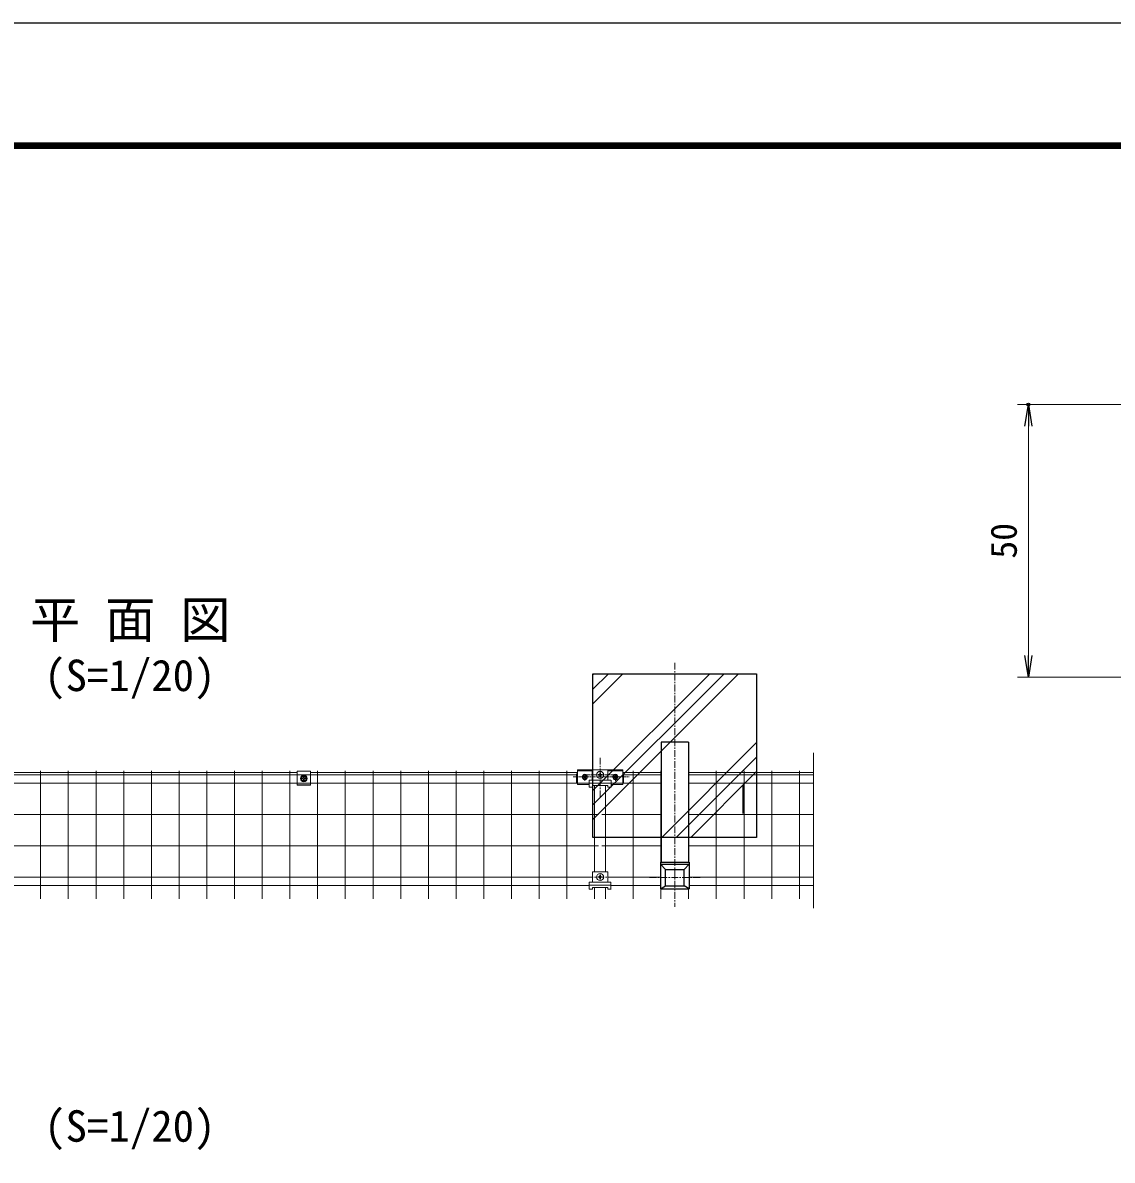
# Model space of a CAD drawing. Units: millimetres, scale not verified. Extents: x -4200 to 4200, y -2970 to 2970.
# Drawn here: x -2396 to -399, y 884 to 2970 of the extents above; entities that cross this region are included whole.
import ezdxf
from ezdxf.enums import TextEntityAlignment as Align

# ---------------------------------------------------------------- set-up
doc = ezdxf.new("R2010")
doc.units = ezdxf.units.MM
doc.header["$LTSCALE"] = 10
doc.header["$PDMODE"] = 32
doc.header["$PDSIZE"] = 5
doc.linetypes.add('USER1', pattern=[2, 1.25, -0.25, 0.25, -0.25])
doc.linetypes.add('USER3', pattern=[1.125, 0.75, -0.125, 0.125, -0.125])
for name, color, linetype, lineweight in [('0-0_D-STR-DIM', 7, 'Continuous', 13), ('0-1_0', 7, 'Continuous', 25), ('0-3_D-TTL-TXT', 7, 'Continuous', 25), ('0-4_D-STR1', 1, 'Continuous', 25), ('0-5_D-BMK', 2, 'USER1', 13), ('0-6_D-STR2', 7, 'Continuous', 9), ('0-7_D-TTL', 7, 'Continuous', 25), ('0-9_D-STR3', 3, 'Continuous', 13), ('0-C_D-DCR-HCH', 7, 'Continuous', 13), ('0-D_D-STR4', 7, 'Continuous', 25), ('0-E_D-STR5', 7, 'Continuous', 9)]:
    doc.layers.add(name, color=color, linetype=linetype, lineweight=lineweight)
doc.layers.add('0-2_DEFPOINTS', color=7, linetype='Continuous')
doc.styles.add('ＭＳ ゴシック', font='')
doc.styles.get('ＭＳ ゴシック').set_extended_font_data('MS Gothic')

# ---------------------------------------------------------------- blocks, each defined once
blk = doc.blocks.new('_OPEN')
at = {"layer": '0-1_0'}
blk.add_line((0, 0), (-10, 0), dxfattribs=at)
blk.add_lwpolyline([(-10, 1.667), (0, 0), (-10, -1.667)], dxfattribs=at)

msp = doc.modelspace()

# ---------------------------------------------------------------- linework, layer by layer
at = {"layer": '0-0_D-STR-DIM'}
for p, q in [((-312.52, 2269.99), (-572.97, 2269.99)), ((-552.97, 1809.99), (-552.97, 2229.99)), ((-312.52, 1769.99), (-572.97, 1769.99))]:
    msp.add_line(p, q, dxfattribs=at)
at = {"layer": '0-2_DEFPOINTS'}
msp.add_point((-552.97, 2269.99), dxfattribs=at)
at = {"layer": '0-4_D-STR1'}
for p, q in [((-1225.94, 1651.03), (-1225.94, 1430.57)), ((-1175.94, 1651.03), (-1225.94, 1651.03)), ((-1175.94, 1651.03), (-1175.94, 1430.57)), ((-1227.14, 1430.57), (-1174.74, 1430.57)), ((-1227.14, 1427.07), (-1174.74, 1427.07)), ((-1217.94, 1417.11), (-1227.14, 1427.07)), ((-1183.94, 1417.11), (-1174.74, 1427.07)), ((-1174.74, 1430.57), (-1174.74, 1381.69)), ((-1217.94, 1417.11), (-1183.94, 1417.11)), ((-1217.94, 1387.66), (-1217.94, 1417.11)), ((-1227.14, 1381.69), (-1217.94, 1387.66)), ((-1174.74, 1381.69), (-1183.94, 1387.66))]:
    msp.add_line(p, q, dxfattribs=at)
for points in [[(-1227.14, 1430.57), (-1227.14, 1381.69), (-1174.74, 1381.69)], [(-1217.94, 1387.66), (-1183.94, 1387.66), (-1183.94, 1417.11)]]:
    msp.add_lwpolyline(points, dxfattribs=at)
at = {"layer": '0-5_D-BMK'}
for p, q in [((-1200.94, 1796.26), (-1200.94, 1348.89)), ((-1337.96, 1549.91), (-1337.96, 1622.32)), ((-1365.96, 1579.85), (-1365.96, 1594.85)), ((-1309.96, 1579.85), (-1309.96, 1594.85)), ((-1362.95, 1403.47), (-1312.95, 1403.47)), ((-1247.28, 1402.38), (-1154.61, 1402.38))]:
    msp.add_line(p, q, dxfattribs=at)
at = {"layer": '0-5_D-BMK', "linetype": 'USER3'}
for p, q in [((-1387.29, 1586.98), (-1284.43, 1586.98)), ((-1362.95, 1590.81), (-1312.95, 1590.8))]:
    msp.add_line(p, q, dxfattribs=at)
at = {"layer": '0-6_D-STR2'}
msp.add_line((-946.6, 1631.33), (-946.6, 1346.65), dxfattribs=at)
at = {"layer": '0-7_D-TTL', "color": 2}
msp.add_lwpolyline([(-4200, 2970), (4200, 2970), (4200, -2970), (-4200, -2970)], close=True, dxfattribs=at)
at = {"layer": '0-7_D-TTL'}
for points in [[(-3930, 2750), (3930, 2750), (3930, -2750), (-3930, -2750)], [(-3927.5, 2747.5), (3927.5, 2747.5), (3927.5, -2747.5), (-3927.5, -2747.5)], [(-3925, 2745), (3925, 2745), (3925, -2745), (-3925, -2745)], [(-3922.5, 2742.5), (3922.5, 2742.5), (3922.5, -2742.5), (-3922.5, -2742.5)], [(-3920, 2740), (3920, 2740), (3920, -2740), (-3920, -2740)]]:
    msp.add_lwpolyline(points, close=True, dxfattribs=at)
at = {"layer": '0-9_D-STR3'}
for p, q in [((-1893.46, 1571.75), (-1893.46, 1597.91)), ((-1881.36, 1587.43), (-1881.38, 1586.14)), ((-1881.36, 1587.43), (-1880.57, 1587.43)), ((-1880.57, 1587.43), (-1880.54, 1586.14)), ((-1380.96, 1592.98), (-1380.96, 1575.6)), ((-1380.96, 1592.98), (-1379.46, 1592.98)), ((-1379.46, 1599.81), (-1379.46, 1572.9)), ((-1379.46, 1599.81), (-1352.46, 1599.81)), ((-1379.46, 1598.23), (-1352.46, 1598.23)), ((-1368.51, 1591.39), (-1371.06, 1586.98)), ((-1368.51, 1582.57), (-1371.06, 1586.98)), ((-1368.79, 1589.1), (-1367.37, 1587.69)), ((-1368.79, 1584.86), (-1367.37, 1586.27)), ((-1363.41, 1591.39), (-1368.51, 1591.39)), ((-1368.08, 1589.81), (-1366.67, 1588.39)), ((-1368.08, 1584.15), (-1366.67, 1585.57)), ((-1363.84, 1589.81), (-1365.25, 1588.39)), ((-1363.84, 1584.15), (-1365.25, 1585.57)), ((-1363.13, 1589.1), (-1364.55, 1587.69)), ((-1363.13, 1584.86), (-1364.55, 1586.27)), ((-1363.41, 1591.39), (-1360.86, 1586.98)), ((-1363.41, 1582.57), (-1360.86, 1586.98)), ((-1352.46, 1599.81), (-1352.46, 1581.31)), ((-1351.95, 1597.23), (-1352.46, 1597.23)), ((-1352.46, 1592.98), (-1351.95, 1592.98)), ((-1351.95, 1581.31), (-1351.95, 1600.31)), ((-1351.95, 1600.31), (-1323.95, 1600.3)), ((-1341.42, 1591.31), (-1339.42, 1591.31)), ((-1341.42, 1590.31), (-1339.42, 1590.31)), ((-1338.42, 1594.31), (-1338.42, 1592.31)), ((-1338.42, 1587.31), (-1338.42, 1589.31)), ((-1337.42, 1594.3), (-1337.42, 1592.3)), ((-1337.42, 1587.3), (-1337.42, 1589.3)), ((-1334.42, 1591.3), (-1336.42, 1591.3)), ((-1334.42, 1590.3), (-1336.42, 1590.3)), ((-1334.39, 1591.31), (-1336.39, 1591.31)), ((-1334.39, 1590.31), (-1336.39, 1590.31)), ((-1323.92, 1581.31), (-1323.92, 1600.31)), ((-1323.46, 1597.23), (-1323.92, 1597.23)), ((-1323.92, 1592.98), (-1323.46, 1592.98)), ((-1323.46, 1599.81), (-1296.46, 1599.81)), ((-1323.46, 1599.81), (-1323.46, 1581.3)), ((-1323.46, 1598.23), (-1296.46, 1598.23)), ((-1312.51, 1591.39), (-1315.06, 1586.98)), ((-1312.51, 1582.57), (-1315.06, 1586.98)), ((-1312.79, 1589.1), (-1311.37, 1587.69)), ((-1312.79, 1584.86), (-1311.37, 1586.27)), ((-1307.41, 1591.39), (-1312.51, 1591.39)), ((-1312.08, 1589.81), (-1310.67, 1588.39)), ((-1312.08, 1584.15), (-1310.67, 1585.57)), ((-1307.84, 1589.81), (-1309.25, 1588.39)), ((-1307.84, 1584.15), (-1309.25, 1585.57)), ((-1307.13, 1589.1), (-1308.55, 1587.69)), ((-1307.13, 1584.86), (-1308.55, 1586.27)), ((-1307.41, 1591.39), (-1304.86, 1586.98)), ((-1307.41, 1582.57), (-1304.86, 1586.98)), ((-1296.46, 1599.81), (-1296.46, 1572.9)), ((-1296.46, 1592.98), (-1294.96, 1592.98)), ((-1294.96, 1575.6), (-1294.96, 1592.98)), ((-1868.46, 1572.67), (-1893.46, 1572.67)), ((-1868.46, 1571.75), (-1893.46, 1571.75)), ((-1882.81, 1584.7), (-1884.11, 1584.68)), ((-1884.11, 1584.68), (-1884.11, 1583.89)), ((-1882.81, 1583.87), (-1884.11, 1583.89)), ((-1881.36, 1581.13), (-1881.38, 1582.43)), ((-1881.36, 1581.13), (-1880.57, 1581.13)), ((-1880.57, 1581.13), (-1880.54, 1582.43)), ((-1879.11, 1583.87), (-1877.81, 1583.89)), ((-1380.96, 1579.73), (-1379.46, 1579.73)), ((-1380.96, 1575.6), (-1379.46, 1575.6)), ((-1379.46, 1572.9), (-1357.95, 1572.9)), ((-1363.41, 1582.57), (-1368.51, 1582.57)), ((-1357.95, 1568.51), (-1357.95, 1581.31)), ((-1357.95, 1581.31), (-1317.95, 1581.3)), ((-1357.95, 1575.81), (-1317.95, 1575.8)), ((-1357.95, 1568.51), (-1351.95, 1568.51)), ((-1351.95, 1568.51), (-1351.95, 1571.41)), ((-1351.95, 1571.41), (-1323.95, 1571.4)), ((-1323.95, 1568.5), (-1317.95, 1568.5)), ((-1323.92, 1568.51), (-1323.92, 1571.41)), ((-1317.92, 1572.9), (-1296.46, 1572.9)), ((-1307.41, 1582.57), (-1312.51, 1582.57)), ((-1296.46, 1579.73), (-1294.96, 1579.73)), ((-1296.46, 1575.6), (-1294.96, 1575.6)), ((-1351.95, 1393.97), (-1351.95, 1412.97)), ((-1351.95, 1412.97), (-1323.95, 1412.97)), ((-1341.42, 1403.97), (-1339.42, 1403.97)), ((-1341.42, 1402.97), (-1339.42, 1402.97)), ((-1338.42, 1406.97), (-1338.42, 1404.97)), ((-1338.42, 1399.97), (-1338.42, 1401.97)), ((-1337.42, 1406.97), (-1337.42, 1404.97)), ((-1337.42, 1399.97), (-1337.42, 1401.97)), ((-1334.42, 1403.97), (-1336.42, 1403.97)), ((-1334.39, 1402.97), (-1336.39, 1402.97)), ((-1323.95, 1393.97), (-1323.95, 1412.97)), ((-1357.95, 1381.17), (-1357.95, 1393.97)), ((-1357.95, 1393.97), (-1317.95, 1393.97)), ((-1357.95, 1388.47), (-1317.95, 1388.47)), ((-1357.95, 1381.17), (-1351.95, 1381.17)), ((-1351.95, 1381.17), (-1351.95, 1384.07)), ((-1351.95, 1384.07), (-1323.95, 1384.07)), ((-1323.95, 1381.17), (-1323.95, 1384.07)), ((-1323.95, 1381.17), (-1317.95, 1381.17)), ((-1323.92, 1381.17), (-1317.92, 1381.17)), ((-1317.95, 1381.17), (-1317.95, 1393.97))]:
    msp.add_line(p, q, dxfattribs=at)
for points in [[(-1868.46, 1571.75), (-1868.46, 1597.91), (-1893.46, 1597.91)], [(-1879.11, 1584.7), (-1877.81, 1584.68), (-1877.81, 1583.89)], [(-1323.92, 1568.51), (-1317.92, 1568.51), (-1317.92, 1581.31)]]:
    msp.add_lwpolyline(points, dxfattribs=at)
msp.add_lwpolyline([(-1880.96, 1578.53), (-1875.98, 1581.41), (-1875.98, 1587.16), (-1880.96, 1590.03), (-1885.94, 1587.16), (-1885.94, 1581.41)], close=True, dxfattribs=at)
for centre, radius in [((-1880.96, 1584.28), 6.25), ((-1880.96, 1584.28), 4.39), ((-1365.96, 1586.98), 4.41), ((-1337.92, 1590.81), 6.5), ((-1309.96, 1586.98), 4.41), ((-1337.92, 1403.47), 6.5)]:
    msp.add_circle(centre, radius, dxfattribs=at)
for centre, radius, start, end in [((-1882.87, 1586.19), 1.49, 270, 0), ((-1879.06, 1586.19), 1.49, 180, 270), ((-1368.43, 1589.46), 0.5, 44.99953, 224.99952), ((-1365.96, 1588.23), 3.75, 57.53826, 122.46174), ((-1368.08, 1586.98), 1, 314.99999, 45), ((-1365.96, 1589.1), 1, 225.00001, 314.99999), ((-1365.96, 1584.86), 1, 45, 135), ((-1363.84, 1586.98), 1, 135, 225.00001), ((-1363.48, 1589.46), 0.5, 315, 135), ((-1341.42, 1590.81), 0.5, 89.9981, 269.99809), ((-1339.42, 1592.31), 1, 269.9981, 359.9981), ((-1339.42, 1589.31), 1, 359.99809, 89.9981), ((-1337.92, 1594.31), 0.5, 359.99809, 179.99808), ((-1337.92, 1587.31), 0.5, 179.99811, 359.9981), ((-1336.42, 1592.3), 1, 179.9981, 269.9981), ((-1336.42, 1589.3), 1, 89.9981, 179.9981), ((-1334.42, 1590.8), 0.5, 269.99765, 89.99761), ((-1312.43, 1589.46), 0.5, 44.99953, 224.99952), ((-1309.96, 1588.23), 3.75, 57.53826, 122.46174), ((-1312.08, 1586.98), 1, 314.99999, 45), ((-1309.96, 1589.1), 1, 225.00001, 314.99999), ((-1309.96, 1584.86), 1, 45, 135), ((-1307.84, 1586.98), 1, 135, 225.00001), ((-1307.48, 1589.46), 0.5, 315, 135), ((-1882.87, 1582.38), 1.49, 0, 90), ((-1879.06, 1582.38), 1.49, 90, 180), ((-1368.43, 1584.51), 0.5, 135, 314.99998), ((-1365.96, 1585.73), 3.75, 237.53826, 302.46174), ((-1363.48, 1584.51), 0.5, 225.00001, 44.99999), ((-1312.43, 1584.51), 0.5, 135, 314.99998), ((-1309.96, 1585.73), 3.75, 237.53826, 302.46174), ((-1307.48, 1584.51), 0.5, 225.00001, 44.99999), ((-1341.42, 1403.47), 0.5, 89.9981, 269.99809), ((-1339.42, 1404.97), 1, 269.9981, 359.9981), ((-1339.42, 1401.97), 1, 359.99809, 89.9981), ((-1337.92, 1406.97), 0.5, 359.99809, 179.99808), ((-1337.92, 1399.97), 0.5, 179.99811, 359.9981), ((-1336.42, 1404.97), 1, 179.9981, 269.9981), ((-1336.42, 1401.97), 1, 89.9981, 179.9981), ((-1334.42, 1403.47), 0.5, 269.99765, 89.99761)]:
    msp.add_arc(centre, radius, start, end, dxfattribs=at)
at = {"layer": '0-C_D-DCR-HCH'}
for p, q in [((-1350.94, 1721.22), (-1296.13, 1776.03)), ((-1350.94, 1509.09), (-1084, 1776.03)), ((-1350.94, 1747.74), (-1322.65, 1776.03)), ((-1350.94, 1535.61), (-1110.51, 1776.03)), ((-1350.94, 1774.26), (-1349.16, 1776.03)), ((-1350.94, 1562.12), (-1137.03, 1776.03)), ((-1224.9, 1476.03), (-1050.94, 1649.99)), ((-1198.38, 1476.03), (-1050.94, 1623.48)), ((-1171.87, 1476.03), (-1050.94, 1596.96))]:
    msp.add_line(p, q, dxfattribs=at)
at = {"layer": '0-D_D-STR4'}
msp.add_line((-1075.94, 1520.08), (-1075.94, 1571.23), dxfattribs=at)
msp.add_lwpolyline([(-1350.94, 1776.03), (-1050.94, 1776.03), (-1050.94, 1476.03), (-1350.94, 1476.03)], close=True, dxfattribs=at)
at = {"layer": '0-E_D-STR5'}
for p, q in [((-1379.46, 1590.78), (-3175.94, 1590.78)), ((-1893.46, 1595.03), (-2528.46, 1595.03)), ((-2363.37, 1363.61), (-2363.37, 1598.53)), ((-2312.6, 1363.61), (-2312.6, 1598.53)), ((-2261.83, 1363.61), (-2261.83, 1598.53)), ((-2211.06, 1363.61), (-2211.06, 1598.53)), ((-2160.29, 1363.61), (-2160.29, 1598.53)), ((-2109.52, 1363.61), (-2109.52, 1598.53)), ((-2058.75, 1363.61), (-2058.75, 1598.53)), ((-2007.98, 1363.61), (-2007.98, 1598.53)), ((-1957.21, 1363.61), (-1957.21, 1598.53)), ((-1906.45, 1363.61), (-1906.45, 1598.53)), ((-1379.46, 1595.03), (-1868.46, 1595.03)), ((-1855.68, 1363.61), (-1855.68, 1598.53)), ((-1804.91, 1363.61), (-1804.91, 1598.53)), ((-1754.14, 1363.61), (-1754.14, 1598.53)), ((-1703.37, 1363.61), (-1703.37, 1598.53)), ((-1652.6, 1363.61), (-1652.6, 1598.53)), ((-1601.83, 1363.61), (-1601.83, 1598.53)), ((-1551.06, 1363.61), (-1551.06, 1598.53)), ((-1500.29, 1363.61), (-1500.29, 1598.53)), ((-1449.47, 1363.61), (-1449.47, 1598.53)), ((-1398.7, 1363.61), (-1398.7, 1598.53)), ((-1351.95, 1595.03), (-1352.46, 1595.03)), ((-1323.46, 1595.03), (-1323.92, 1595.03)), ((-1225.94, 1595.03), (-1296.46, 1595.03)), ((-1225.94, 1590.78), (-1296.46, 1590.78)), ((-1277.21, 1363.61), (-1277.21, 1598.53)), ((-1226.45, 1430.57), (-1226.45, 1598.53)), ((-946.6, 1595.03), (-1175.94, 1595.03)), ((-946.6, 1590.78), (-1175.94, 1590.78)), ((-1175.68, 1430.57), (-1175.68, 1598.53)), ((-1124.91, 1363.61), (-1124.91, 1598.53)), ((-1074.14, 1363.61), (-1074.14, 1598.53)), ((-1023.37, 1363.61), (-1023.37, 1598.53)), ((-972.6, 1363.61), (-972.6, 1598.53)), ((-1357.95, 1575.78), (-3175.94, 1575.78)), ((-1347.93, 1412.97), (-1347.93, 1571.57)), ((-1327.98, 1412.97), (-1327.98, 1571.57)), ((-1225.94, 1575.78), (-1317.95, 1575.78)), ((-946.6, 1575.78), (-1175.94, 1575.78)), ((-3175.94, 1518.28), (-1340.88, 1518.28)), ((-1334.87, 1518.28), (-1225.94, 1518.28)), ((-1175.94, 1518.28), (-946.6, 1518.28)), ((-3175.94, 1460.78), (-1340.88, 1460.78)), ((-1334.87, 1460.78), (-1225.94, 1460.78)), ((-1175.94, 1460.78), (-946.6, 1460.78)), ((-3174.74, 1403.28), (-1351.95, 1403.28)), ((-1323.95, 1403.28), (-1227.14, 1403.28)), ((-1174.74, 1403.28), (-946.6, 1403.28)), ((-3174.74, 1388.28), (-1357.95, 1388.28)), ((-1347.93, 1363.61), (-1347.93, 1384.07)), ((-1327.98, 1363.61), (-1327.98, 1384.07)), ((-1317.95, 1388.28), (-1227.14, 1388.28)), ((-1226.45, 1363.61), (-1226.45, 1381.69)), ((-1175.68, 1363.61), (-1175.68, 1381.69)), ((-1174.74, 1388.28), (-946.6, 1388.28))]:
    msp.add_line(p, q, dxfattribs=at)

# ---------------------------------------------------------------- block references
at = {"layer": '0-0_D-STR-DIM', "xscale": 4, "yscale": 4}
for p, rotation in [((-552.97, 2269.99), 90), ((-552.97, 1769.99), 270)]:
    msp.add_blockref('_OPEN', p, dxfattribs=dict(at, rotation=rotation))

# ---------------------------------------------------------------- texts
at = {"layer": '0-0_D-STR-DIM', "style": 'ＭＳ ゴシック'}
msp.add_text('50', height=48.09, rotation=90, dxfattribs=at).set_placement((-559.72, 1987.37), align=Align.BOTTOM_LEFT)
at = {"layer": '0-3_D-TTL-TXT', "style": 'ＭＳ ゴシック'}
for s, height, p in [('平 面 図', 67.38, (-2382.87, 1821.35)), ('(S=1/20)', 57.7, (-2356.88, 1727.13)), ('(S=1/20)', 57.7, (-2356.88, 900.81))]:
    msp.add_text(s, height=height, dxfattribs=at).set_placement(p, align=Align.BOTTOM_LEFT)

doc.saveas('drawing.dxf')
